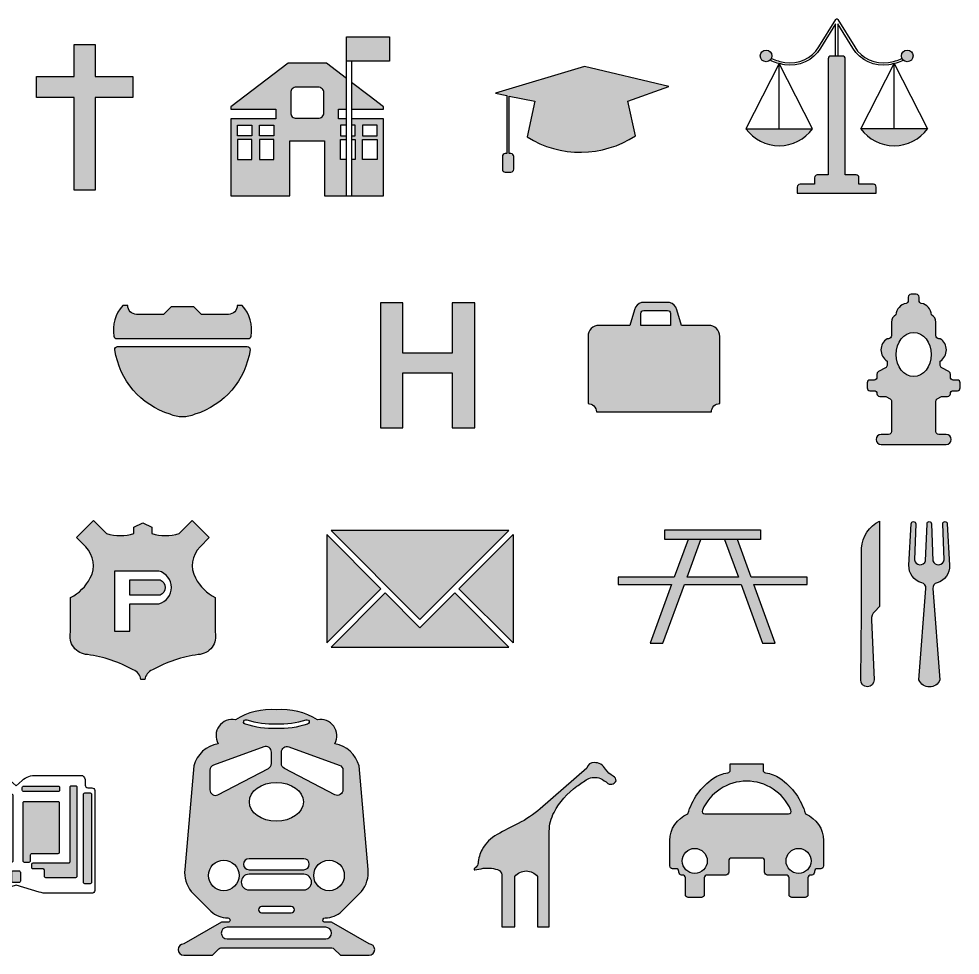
# Model space of a CAD drawing. Header units: inches. Extents: x -19 to 298, y -81 to 95.
# Drawn here: x 128.9 to 297.7, y -81 to 86.9 of the extents above; entities that cross this region are included whole.
import ezdxf

# ---------------------------------------------------------------- set-up
doc = ezdxf.new("R2010")
doc.units = ezdxf.units.IN
doc.header["$MEASUREMENT"] = 0

# ---------------------------------------------------------------- blocks, each defined once
blk = doc.blocks.new('City Hall')
at = {"linetype": 'ByBlock'}
h = blk.add_hatch(color=256, dxfattribs=at)
h.paths.add_polyline_path([(14.77, 16.64), (7.06, 16.64), (7.06, 12.27), (7.92, 12.27), (14.77, 12.27)])
h.paths.add_polyline_path([(3.43, 11.88), (-3.43, 11.88), (-13.69, 4.06), (-13.69, 3.66), (-5.61, 3.66), (-5.61, 1.94), (-13.69, 1.94), (-13.69, -11.88), (-3.12, -11.88), (-3.12, -2), (0, -2), (3.12, -2), (3.12, -11.88), (7.06, -11.88), (7.06, -5.39), (5.97, -5.39), (5.97, -1.81), (7.06, -1.81), (7.06, -1.16), (5.97, -1.16), (5.97, 0.79), (7.06, 0.79), (7.06, 1.94), (5.61, 1.94), (5.61, 3.66), (7.06, 3.66), (7.06, 6.02), (7.06, 9.12)])
h.paths.add_polyline_path([(1.97, 7.6, -0.414214), (2.97, 6.6), (2.97, 3.01, -0.414214), (1.97, 2.01), (0, 2.01), (-1.97, 2.01, -0.414214), (-2.97, 3.01), (-2.97, 6.6, -0.414214), (-1.97, 7.6), (0, 7.6)], flags=16)
h.paths.add_polyline_path([(-5.97, 0.79), (-5.97, -1.16), (-8.58, -1.16), (-8.58, 0.79)], flags=17)
h.paths.add_polyline_path([(-5.97, -1.81), (-5.97, -5.39), (-8.58, -5.39), (-8.58, -1.81)], flags=17)
h.paths.add_polyline_path([(-9.92, 0.79), (-9.92, -1.16), (-12.53, -1.16), (-12.53, 0.79)], flags=17)
h.paths.add_polyline_path([(-9.92, -1.81), (-9.92, -5.39), (-12.53, -5.39), (-12.53, -1.81)], flags=17)
blk.add_hatch(color=256, dxfattribs=at).paths.add_polyline_path([(11.12, 6.02), (7.92, 8.46), (7.92, 3.66), (13.69, 3.66), (13.69, 4.06)])
h = blk.add_hatch(color=256, dxfattribs=at)
h.paths.add_polyline_path([(13.69, 1.94), (7.92, 1.94), (7.92, 0.79), (8.58, 0.79), (8.58, -1.16), (7.92, -1.16), (7.92, -1.81), (8.58, -1.81), (8.58, -5.39), (7.92, -5.39), (7.92, -11.88), (13.69, -11.88)])
h.paths.add_polyline_path([(9.92, -5.39), (9.92, -1.81), (12.53, -1.81), (12.53, -5.39)], flags=16)
h.paths.add_polyline_path([(9.92, -1.16), (9.92, 0.79), (12.53, 0.79), (12.53, -1.16)], flags=16)
at = {"color": 0, "linetype": 'ByBlock'}
for p, q in [((7.92, 12.27), (7.06, 12.27)), ((11.12, 6.02), (7.92, 8.46)), ((7.06, -11.88), (7.92, -11.88))]:
    blk.add_line(p, q, dxfattribs=at)
at = {"color": 0, "linetype": 'ByBlock', "lineweight": -2}
for points in [[(7.06, 9.12), (3.43, 11.88), (-3.43, 11.88), (-13.69, 4.06), (-13.69, 3.66), (-5.61, 3.66), (-5.61, 1.94), (-13.69, 1.94), (-13.69, -11.88), (-3.12, -11.88), (-3.12, -2), (0, -2), (3.12, -2), (3.12, -11.88), (7.06, -11.88), (7.06, 6.02), (7.06, 16.64), (14.77, 16.64), (14.77, 12.27), (7.92, 12.27), (7.92, -11.88), (13.69, -11.88), (13.69, 1.94), (7.92, 1.94)], [(7.92, 3.66), (13.69, 3.66), (13.69, 4.06), (11.12, 6.02)], [(7.06, 1.94), (5.61, 1.94), (5.61, 3.66), (7.06, 3.66)], [(7.06, 0.79), (5.97, 0.79), (5.97, -1.16), (7.06, -1.16)], [(7.92, -1.16), (8.58, -1.16), (8.58, 0.79), (7.92, 0.79)], [(7.06, -5.39), (5.97, -5.39), (5.97, -1.81), (7.06, -1.81)], [(7.92, -1.81), (8.58, -1.81), (8.58, -5.39), (7.92, -5.39)]]:
    blk.add_lwpolyline(points, dxfattribs=at)
blk.add_lwpolyline([(0, 7.6), (-1.97, 7.6, 0.414214), (-2.97, 6.6), (-2.97, 3.01, 0.414214), (-1.97, 2.01), (0, 2.01), (1.97, 2.01, 0.414214), (2.97, 3.01), (2.97, 6.6, 0.414214), (1.97, 7.6)], format="xyb", close=True, dxfattribs=at)
for points in [[(-9.92, -1.16), (-12.53, -1.16), (-12.53, 0.79), (-9.92, 0.79)], [(-8.58, -1.16), (-8.58, 0.79), (-5.97, 0.79), (-5.97, -1.16)], [(9.92, -1.16), (12.53, -1.16), (12.53, 0.79), (9.92, 0.79)], [(-9.92, -5.39), (-9.92, -1.81), (-12.53, -1.81), (-12.53, -5.39)], [(-8.58, -5.39), (-5.97, -5.39), (-5.97, -1.81), (-8.58, -1.81)], [(9.92, -5.39), (9.92, -1.81), (12.53, -1.81), (12.53, -5.39)]]:
    blk.add_lwpolyline(points, close=True, dxfattribs=at)
blk = doc.blocks.new('College')
blk.add_hatch(color=256).paths.add_polyline_path([(9.6, -4.76), (8.28, 1.44), (15.59, 4.09), (0.46, 7.64), (-15.5, 2.87), (-13.45, 2.46), (-13.45, -7.97), (-13.75, -7.97, 0.414214), (-14.25, -8.47), (-14.25, -10.78, 0.414214), (-13.75, -11.28), (-13.23, -11.28), (-12.71, -11.28, 0.414214), (-12.21, -10.78), (-12.21, -8.47, 0.414214), (-12.71, -7.97), (-13.01, -7.97), (-13.01, 2.37), (-8.43, 1.44), (-9.81, -4.96, 0.294573)])
at = {"color": 0, "linetype": 'ByBlock', "lineweight": -2}
blk.add_lwpolyline([(-9.81, -4.96, 0.294573), (9.6, -4.76), (8.28, 1.44), (15.59, 4.09), (0.46, 7.64), (-15.5, 2.87), (-13.45, 2.46), (-13.45, -7.97), (-13.75, -7.97, 0.414214), (-14.25, -8.47), (-14.25, -10.78, 0.414214), (-13.75, -11.28), (-13.23, -11.28), (-12.71, -11.28, 0.414214), (-12.21, -10.78), (-12.21, -8.47, 0.414214), (-12.71, -7.97), (-13.01, -7.97), (-13.01, 2.37), (-8.43, 1.44), (-9.81, -4.96)], format="xyb", dxfattribs=at)
blk = doc.blocks.new('Court House')
h = blk.add_hatch(color=256)
h.paths.add_polyline_path([(1.6, 11.2, 0.414214), (1.1, 11.7), (-0.98, 11.7, 0.414214), (-1.48, 11.2), (-1.48, -9.61), (-3.42, -9.61, 0.414214), (-3.92, -10.11), (-3.92, -11.29), (-6.52, -11.29, 0.414214), (-7.02, -11.79), (-7.02, -12.9), (7.14, -12.9), (7.14, -11.79, 0.414214), (6.64, -11.29), (4.04, -11.29), (4.04, -10.11, 0.414214), (3.54, -9.61), (1.6, -9.61)])
h.paths.add_polyline_path([(-4.27, -1.32), (-16.21, -1.32, 0.51318)])
h.paths.add_polyline_path([(16.33, -1.32), (4.39, -1.32, 0.51318)])
h.paths.add_polyline_path([(-11.55, 11.73, 1), (-13.64, 11.73, 1)])
h.paths.add_polyline_path([(13.76, 11.73, 1), (11.67, 11.73, 1)])
at = {"color": 0, "linetype": 'ByBlock', "lineweight": -2}
for points in [[(-0.14, 11.7), (-0.14, 17.48), (-2.82, 13.12, -0.302962), (-9.28, 10.15, -0.073358), (-11.89, 10.96)], [(-11.65, 11.29, 0.071283), (-9.22, 10.54, 0.302962), (-3.16, 13.33), (-0.11, 18.29, -0.558994), (0.23, 18.29), (3.28, 13.33, 0.302962), (9.34, 10.54, 0.071283), (11.76, 11.29)], [(12.01, 10.96, -0.073358), (9.4, 10.15, -0.302962), (2.94, 13.12), (0.26, 17.48), (0.26, 11.7)]]:
    blk.add_lwpolyline(points, format="xyb", dxfattribs=at)
for points in [[(-4.27, -1.32), (-10.24, 10.35), (-16.21, -1.32)], [(-10.24, -1.32), (-10.24, 10.35)], [(4.39, -1.32), (10.36, 10.35), (16.33, -1.32)], [(10.36, -1.32), (10.36, 10.35)], [(-16.21, -1.32), (-4.27, -1.32)], [(16.33, -1.32), (4.39, -1.32)]]:
    blk.add_lwpolyline(points, dxfattribs=at)
blk.add_lwpolyline([(1.6, -9.61), (1.6, 11.2, 0.414214), (1.1, 11.7), (-0.98, 11.7, 0.414214), (-1.48, 11.2), (-1.48, -9.61), (-3.42, -9.61, 0.414214), (-3.92, -10.11), (-3.92, -11.29), (-6.52, -11.29, 0.414214), (-7.02, -11.79), (-7.02, -12.9), (7.14, -12.9), (7.14, -11.79, 0.414214), (6.64, -11.29), (4.04, -11.29), (4.04, -10.11, 0.414214), (3.54, -9.61)], format="xyb", close=True, dxfattribs=at)
for centre in [(-12.6, 11.73), (12.71, 11.73)]:
    blk.add_circle(centre, 1.05, dxfattribs=at)
for centre in [(-10.24, 2.96), (10.36, 2.96)]:
    blk.add_arc(centre, 7.35, 215.6681, 324.3319, dxfattribs=at)
blk = doc.blocks.new('Highway')
h = blk.add_hatch(color=256)
h.paths.add_polyline_path([(11.25, 4.06, 0.36166), (11.75, 4.46, 0.235674), (10.15, 10), (9.28, 10, -0.414214), (7.69, 8.4), (2.83, 8.4), (1.5, 9.73), (-0.55, 9.73), (-2.6, 9.73), (-3.93, 8.4), (-8.79, 8.4, -0.414214), (-10.38, 10), (-11.25, 10, 0.235674), (-12.85, 4.46, 0.36166), (-12.35, 4.06), (-0.55, 4.06)])
h.paths.add_polyline_path([(-0.55, 2.61), (-12.18, 2.61, 0.456903), (-12.67, 2.04, 0.289977), (-2.78, -9.52, 0.086613), (-0.55, -10, 0.086613), (1.68, -9.52, 0.289977), (11.57, 2.04, 0.456903), (11.07, 2.61)])
at = {"color": 0, "linetype": 'ByBlock', "lineweight": -2}
for points in [[(-0.55, 9.73), (-2.6, 9.73), (-3.93, 8.4), (-8.79, 8.4, -0.414214), (-10.38, 10), (-11.25, 10, 0.235674), (-12.85, 4.46, 0.36166), (-12.35, 4.06), (-0.55, 4.06), (11.25, 4.06, 0.36166), (11.75, 4.46, 0.235674), (10.15, 10), (9.28, 10, -0.414214), (7.69, 8.4), (2.83, 8.4), (1.5, 9.73)], [(-0.55, -10, -0.086613), (-2.78, -9.52, -0.289977), (-12.67, 2.04, -0.456903), (-12.18, 2.61), (-0.55, 2.61), (11.07, 2.61, -0.456903), (11.57, 2.04, -0.289977), (1.68, -9.52, -0.086613)]]:
    blk.add_lwpolyline(points, format="xyb", close=True, dxfattribs=at)
blk = doc.blocks.new('Hospital')
blk.add_hatch(color=256).paths.add_polyline_path([(4.42, -1.34), (4.42, -11.2), (8.47, -11.2), (8.47, 11.2), (4.42, 11.2), (4.42, 2.16), (-4.42, 2.16), (-4.42, 11.2), (-8.47, 11.2), (-8.47, -11.2), (-4.42, -11.2), (-4.42, -1.34)])
at = {"color": 0, "linetype": 'ByBlock', "lineweight": -2}
blk.add_lwpolyline([(-4.42, -11.2), (-4.42, -1.34), (4.42, -1.34), (4.42, -11.2), (8.47, -11.2), (8.47, 11.2), (4.42, 11.2), (4.42, 2.16), (-4.42, 2.16), (-4.42, 11.2), (-8.47, 11.2), (-8.47, -11.2)], close=True, dxfattribs=at)
blk = doc.blocks.new('Hotel')
at = {"linetype": 'ByBlock'}
h = blk.add_hatch(color=256, dxfattribs=at)
h.paths.add_polyline_path([(10.81, 3.71, 0.414214), (8.81, 5.71), (6.92, 5.71), (3.97, 5.71), (3.12, 8.52, 0.249846), (1.83, 9.81), (-0.68, 9.81), (-3.19, 9.81, 0.249846), (-4.47, 8.52), (-5.33, 5.71), (-10.81, 5.71, 0.414214), (-12.81, 3.71), (-12.81, -8.32, -0.414214), (-11.31, -9.81), (6.92, -9.81), (8.89, -9.81), (9.31, -9.81, -0.414214), (10.81, -8.32)])
h.paths.add_polyline_path([(1.97, 5.71), (-3.33, 5.71), (-3.33, 7.87, -0.414214), (-2.83, 8.37), (1.47, 8.37, -0.414214), (1.97, 7.87)], flags=17)
at = {"color": 0, "linetype": 'ByBlock', "lineweight": -2}
for points in [[(10.81, -8.32), (10.81, 3.71, 0.414214), (8.81, 5.71), (6.92, 5.71), (3.97, 5.71), (3.12, 8.52, 0.249846), (1.83, 9.81), (-0.68, 9.81), (-3.19, 9.81, 0.249846), (-4.47, 8.52), (-5.33, 5.71), (-10.81, 5.71, 0.414214), (-12.81, 3.71), (-12.81, -8.32, -0.414214), (-11.31, -9.81), (6.92, -9.81), (8.89, -9.81), (9.31, -9.81, -0.414214)], [(1.97, 5.71), (-3.33, 5.71), (-3.33, 7.87, -0.414214), (-2.83, 8.37), (1.47, 8.37, -0.414214), (1.97, 7.87)]]:
    blk.add_lwpolyline(points, format="xyb", close=True, dxfattribs=at)
blk = doc.blocks.new('Hydrants')
h = blk.add_hatch(color=256)
h.paths.add_polyline_path([(3.99, -5.73, -0.270727), (4.24, -5.29), (4.99, -4.87), (6.09, -4.87, 0.414214), (6.59, -4.37), (6.59, -4.33, -0.414214), (7.09, -3.83), (7.84, -3.83, 0.414214), (8.34, -3.33), (8.34, -2.42, 0.414214), (7.84, -1.92), (7.09, -1.92, -0.414214), (6.59, -1.42), (6.59, -0.86, 0.278043), (6.33, -0.41), (5.04, 0.26, -0.278043), (4.78, 0.71), (4.78, 1.48, 0.539114), (4.78, 5.49), (4.5, 5.49, -0.414214), (4, 5.99), (4, 8.48, 0.289642), (3.18, 9.77, 0.345185), (1.37, 11.83, -0.36096), (0.97, 12.32), (0.97, 12.97, 0.414214), (0.47, 13.47), (0, 13.47), (-0.47, 13.47, 0.414214), (-0.97, 12.97), (-0.97, 12.32, -0.36096), (-1.37, 11.83, 0.345185), (-3.18, 9.77, 0.289642), (-4, 8.48), (-4, 5.99, -0.414214), (-4.5, 5.49), (-4.78, 5.49, 0.539114), (-4.78, 1.48), (-4.78, 0.71, -0.278043), (-5.04, 0.26), (-6.33, -0.41, 0.278043), (-6.59, -0.86), (-6.59, -1.42, -0.414214), (-7.09, -1.92), (-7.84, -1.92, 0.414214), (-8.34, -2.42), (-8.34, -3.33, 0.414214), (-7.84, -3.83), (-7.09, -3.83, -0.414214), (-6.59, -4.33), (-6.59, -4.37, 0.414214), (-6.09, -4.87), (-4.99, -4.87), (-4.24, -5.29, -0.270727), (-3.99, -5.73), (-3.99, -11.17, -0.414214), (-4.49, -11.67), (-5.84, -11.67, 1), (-5.84, -13.47), (0, -13.47), (5.84, -13.47, 1), (5.84, -11.67), (4.49, -11.67, -0.414214), (3.99, -11.17)])
edge = h.paths.add_edge_path(flags=16)
edge.add_ellipse((0, 2.66), major_axis=(0, -3.97), ratio=0.796322, start_angle=0, end_angle=360)
at = {"color": 0, "linetype": 'ByBlock', "lineweight": -2}
blk.add_lwpolyline([(0, 13.47), (-0.47, 13.47, 0.414214), (-0.97, 12.97), (-0.97, 12.32, -0.36096), (-1.37, 11.83, 0.345185), (-3.18, 9.77, 0.289642), (-4, 8.48), (-4, 5.99, -0.414214), (-4.5, 5.49), (-4.78, 5.49, 0.539114), (-4.78, 1.48), (-4.78, 0.71, -0.278043), (-5.04, 0.26), (-6.33, -0.41, 0.278043), (-6.59, -0.86), (-6.59, -1.42, -0.414214), (-7.09, -1.92), (-7.84, -1.92, 0.414214), (-8.34, -2.42), (-8.34, -3.33, 0.414214), (-7.84, -3.83), (-7.09, -3.83, -0.414214), (-6.59, -4.33), (-6.59, -4.37, 0.414214), (-6.09, -4.87), (-4.99, -4.87), (-4.24, -5.29, -0.270727), (-3.99, -5.73), (-3.99, -11.17, -0.414214), (-4.49, -11.67), (-5.84, -11.67, 1), (-5.84, -13.47), (0, -13.47), (5.84, -13.47, 1), (5.84, -11.67), (4.49, -11.67, -0.414214), (3.99, -11.17), (3.99, -5.73, -0.270727), (4.24, -5.29), (4.99, -4.87), (6.09, -4.87, 0.414214), (6.59, -4.37), (6.59, -4.33, -0.414214), (7.09, -3.83), (7.84, -3.83, 0.414214), (8.34, -3.33), (8.34, -2.42, 0.414214), (7.84, -1.92), (7.09, -1.92, -0.414214), (6.59, -1.42), (6.59, -0.86, 0.278043), (6.33, -0.41), (5.04, 0.26, -0.278043), (4.78, 0.71), (4.78, 1.48, 0.539114), (4.78, 5.49), (4.5, 5.49, -0.414214), (4, 5.99), (4, 8.48, 0.289642), (3.18, 9.77, 0.345185), (1.37, 11.83, -0.36096), (0.97, 12.32), (0.97, 12.97, 0.414214), (0.47, 13.47)], format="xyb", close=True, dxfattribs=at)
blk.add_ellipse((0, 2.66), major_axis=(0, -3.97), ratio=0.796322, dxfattribs=at)
blk = doc.blocks.new('Police Station')
h = blk.add_hatch(color=256)
h.paths.add_polyline_path([(9.94, -9.59, 0.474811), (12.95, -5.55), (12.95, 0.62, -0.148205), (9.42, 4.15, -0.330426), (10.25, 9.71), (11.91, 11.38), (8.84, 14.45), (6.5, 12.1, -0.136859), (1.59, 12.1), (1.59, 13.25), (0, 14.06), (-1.59, 13.25), (-1.59, 12.1, -0.136859), (-6.5, 12.1), (-8.84, 14.45), (-11.91, 11.38), (-10.25, 9.71, -0.330426), (-9.42, 4.15, -0.148205), (-12.95, 0.62), (-12.95, -5.55, 0.474811), (-9.94, -9.59, -0.095701), (-1.71, -12.35, -0.269939), (-0.34, -14.06), (0, -14.06), (0.34, -14.06, -0.269939), (1.71, -12.35, -0.095701)])
h.paths.add_polyline_path([(2.87, -0.51), (-2.34, -0.51), (-2.34, -5.4), (-5.11, -5.4), (-5.11, 5.4), (2.87, 5.4, -0.758238)], flags=16)
h.paths.add_polyline_path([(3.1, 1.09), (-2.34, 1.09), (-2.34, 3.79), (3.1, 3.79, -0.679372)], flags=0)
at = {"color": 0, "linetype": 'ByBlock', "lineweight": -2}
for points in [[(0, -14.06), (-0.34, -14.06, 0.269939), (-1.71, -12.35, 0.095701), (-9.94, -9.59, -0.474811), (-12.95, -5.55), (-12.95, 0.62, 0.148205), (-9.42, 4.15, 0.330426), (-10.25, 9.71), (-11.91, 11.38), (-8.84, 14.45), (-6.5, 12.1, 0.136859), (-1.59, 12.1), (-1.59, 13.25), (0, 14.06), (1.59, 13.25), (1.59, 12.1, 0.136859), (6.5, 12.1), (8.84, 14.45), (11.91, 11.38), (10.25, 9.71, 0.330426), (9.42, 4.15, 0.148205), (12.95, 0.62), (12.95, -5.55, -0.474811), (9.94, -9.59, 0.095701), (1.71, -12.35, 0.269939), (0.34, -14.06)], [(2.87, 5.4), (-5.11, 5.4), (-5.11, -5.4), (-2.34, -5.4), (-2.34, -0.51), (2.87, -0.51, 0.758238)], [(3.1, 1.09), (-2.34, 1.09), (-2.34, 3.79), (3.1, 3.79, -0.679372)]]:
    blk.add_lwpolyline(points, format="xyb", close=True, dxfattribs=at)
blk = doc.blocks.new('Post Office')
h = blk.add_hatch(color=256)
h.paths.add_polyline_path([(-16.59, 11.95), (-0.64, -4), (15.31, 11.95)])
h.paths.add_polyline_path([(-17.35, -8.21), (-7.64, 1.49), (-17.35, 11.19)])
h.paths.add_polyline_path([(15.31, -8.96), (5.61, 0.74), (-0.64, -5.51), (-6.89, 0.74), (-16.59, -8.96)])
h.paths.add_polyline_path([(16.07, 11.19), (6.36, 1.49), (16.07, -8.21)])
at = {"color": 0, "linetype": 'ByBlock', "lineweight": -2}
for points in [[(15.31, 11.95), (-16.59, 11.95), (-0.64, -4)], [(-17.35, 11.19), (-17.35, -8.21), (-7.64, 1.49)], [(16.07, -8.21), (6.36, 1.49), (16.07, 11.19)], [(-16.59, -8.96), (15.31, -8.96), (5.61, 0.74), (-0.64, -5.51), (-6.89, 0.74)]]:
    blk.add_lwpolyline(points, close=True, dxfattribs=at)
blk = doc.blocks.new('Rest Area')
at = {"linetype": 'ByBlock'}
h = blk.add_hatch(color=256, dxfattribs=at)
h.paths.add_polyline_path([(8.56, 9.54), (0, 9.54), (-8.56, 9.54), (-8.56, 7.79), (0, 7.79), (8.56, 7.79)])
h.paths.add_polyline_path([(-2.13, 7.79), (-4.42, 7.79), (-6.89, 1.02), (-16.93, 1.02), (-16.93, -0.29), (-7.37, -0.29), (-11.21, -10.82), (-8.92, -10.82), (-5.08, -0.29), (5.08, -0.29), (8.92, -10.82), (11.21, -10.82), (7.37, -0.29), (16.93, -0.29), (16.93, 1.02), (6.89, 1.02), (4.42, 7.79), (2.13, 7.79), (4.6, 1.02), (-4.6, 1.02)])
at = {"color": 0, "linetype": 'ByBlock', "lineweight": -2}
for points in [[(0, 7.79), (-8.56, 7.79), (-8.56, 9.54), (0, 9.54), (8.56, 9.54), (8.56, 7.79)], [(4.6, 1.02), (-4.6, 1.02), (-2.13, 7.79), (-4.42, 7.79), (-6.89, 1.02), (-16.93, 1.02), (-16.93, -0.29), (-7.37, -0.29), (-11.21, -10.82), (-8.92, -10.82), (-5.08, -0.29), (5.08, -0.29), (8.92, -10.82), (11.21, -10.82), (7.37, -0.29), (16.93, -0.29), (16.93, 1.02), (6.89, 1.02), (4.42, 7.79), (2.13, 7.79)]]:
    blk.add_lwpolyline(points, close=True, dxfattribs=at)
blk = doc.blocks.new('Train Stations')
h = blk.add_hatch(color=256)
h.paths.add_polyline_path([(14.82, 6.43, 0.289893), (10.47, 10.43, 0.636812), (7.35, 14.72, 0.160981), (0, 16.5, 0.160981), (-7.35, 14.72, 0.636812), (-10.47, 10.43, 0.289893), (-14.82, 6.43), (-16.45, -12.15, 0.191241), (-15.28, -16.07), (-11.74, -19.6, 0.204466), (-8.73, -20.8, -1.093358), (-8.77, -21.6), (-9.87, -21.6), (-16.62, -25.48, 1), (-16.62, -27.5), (-11.47, -27.5), (-10.31, -26.34, -0.198912), (-9.96, -26.2), (0, -26.2), (9.96, -26.2, -0.198912), (10.31, -26.34), (11.47, -27.5), (16.62, -27.5, 1), (16.62, -25.48), (9.87, -21.6), (8.77, -21.6, -1.093358), (8.73, -20.8, 0.204466), (11.74, -19.6), (15.28, -16.07, 0.191241), (16.45, -12.15)])
h.paths.add_polyline_path([(12.18, -13.2, -1), (6.71, -13.2, -1)], flags=16)
h.paths.add_polyline_path([(10.48, 1.28), (1.44, 5.98, -0.279586), (0.9, 6.87), (0.9, 8.91, -0.519417), (2.24, 9.86), (11.28, 6.6, -0.316295), (11.94, 5.66), (11.94, 2.16, -0.563005)], flags=16)
h.paths.add_polyline_path([(4.91, -12.17), (0, -12.17), (-4.91, -12.17, -1), (-4.91, -10.2), (0, -10.2), (4.91, -10.2, -1)], flags=16)
edge = h.paths.add_edge_path(flags=16)
edge.add_ellipse((0, 0), major_axis=(-4.85, 0), ratio=0.719901, start_angle=0, end_angle=360)
h.paths.add_polyline_path([(4.91, -15.79), (0, -15.79), (-4.91, -15.79, -1), (-4.91, -12.99), (0, -12.99), (4.91, -12.99, -1)], flags=16)
h.paths.add_polyline_path([(2.65, -19.91), (0, -19.91), (-2.65, -19.91, -1), (-2.65, -18.78), (0, -18.78), (2.65, -18.78, -1)], flags=16)
h.paths.add_polyline_path([(-1.44, 5.98), (-10.48, 1.28, -0.563005), (-11.94, 2.16), (-11.94, 5.66, -0.316295), (-11.28, 6.6), (-2.24, 9.86, -0.519417), (-0.9, 8.91), (-0.9, 6.87, -0.279586)], flags=16)
h.paths.add_polyline_path([(8.84, -24.58), (0, -24.58), (-8.84, -24.58, -1), (-8.84, -22.49), (0, -22.49), (8.84, -22.49, -1)], flags=16)
h.paths.add_polyline_path([(-6.71, -13.2, -1), (-12.18, -13.2, -1)], flags=16)
h.paths.add_polyline_path([(0, 13.18, -0.094015), (-5.59, 13.93, -1.045123), (-5.32, 14.7, 0.09544), (0, 14, 0.09544), (5.32, 14.7, -1.045123), (5.59, 13.93, -0.094015)], flags=16)
at = {"color": 0, "linetype": 'ByBlock', "lineweight": -2}
for points in [[(0, 16.5, 0.160981), (-7.35, 14.72, 0.636812), (-10.47, 10.43, 0.289893), (-14.82, 6.43), (-16.45, -12.15, 0.191241), (-15.28, -16.07), (-11.74, -19.6, 0.205004), (-8.72, -20.8, -1.081805), (-8.77, -21.6), (-9.87, -21.6), (-16.62, -25.48, 1), (-16.62, -27.5), (-11.47, -27.5), (-10.31, -26.34, -0.198912), (-9.96, -26.2), (0, -26.2), (9.96, -26.2, -0.198912), (10.31, -26.34), (11.47, -27.5), (16.62, -27.5, 1), (16.62, -25.48), (9.87, -21.6), (8.77, -21.6, -1.081805), (8.72, -20.8, 0.205004), (11.74, -19.6), (15.28, -16.07, 0.191241), (16.45, -12.15), (14.82, 6.43, 0.289893), (10.47, 10.43, 0.636812), (7.35, 14.72, 0.160981)], [(0, 13.18, -0.094015), (-5.59, 13.93, -1.045123), (-5.32, 14.7, 0.09544), (0, 14, 0.09544), (5.32, 14.7, -1.045123), (5.59, 13.93, -0.094015)], [(-2.24, 9.86), (-11.28, 6.6, 0.316295), (-11.94, 5.66), (-11.94, 2.16, 0.563005), (-10.48, 1.28), (-1.44, 5.98, 0.279586), (-0.9, 6.87), (-0.9, 8.91, 0.519417)], [(2.24, 9.86), (11.28, 6.6, -0.316295), (11.94, 5.66), (11.94, 2.16, -0.563005), (10.48, 1.28), (1.44, 5.98, -0.279586), (0.9, 6.87), (0.9, 8.91, -0.519417)], [(0, -10.2), (-4.91, -10.2, 1), (-4.91, -12.17), (0, -12.17), (4.91, -12.17, 1), (4.91, -10.2)], [(0, -12.99), (-4.91, -12.99, 1), (-4.91, -15.79), (0, -15.79), (4.91, -15.79, 1), (4.91, -12.99)], [(0, -18.78), (-2.65, -18.78, 1), (-2.65, -19.91), (0, -19.91), (2.65, -19.91, 1), (2.65, -18.78)], [(0, -22.49), (-8.84, -22.49, 1), (-8.84, -24.58), (0, -24.58), (8.84, -24.58, 1), (8.84, -22.49)]]:
    blk.add_lwpolyline(points, format="xyb", close=True, dxfattribs=at)
for centre in [(-9.44, -13.2), (9.44, -13.2)]:
    blk.add_circle(centre, 2.74, dxfattribs=at)
blk.add_ellipse((0, 0), major_axis=(-4.85, 0), ratio=0.719901, dxfattribs=at)
blk = doc.blocks.new('church')
blk.add_hatch(color=256).paths.add_polyline_path([(-1.87, -1.87), (-1.87, -18.5), (1.87, -18.5), (1.87, -1.87), (8.63, -1.87), (8.63, 1.87), (1.87, 1.87), (1.87, 7.65), (-1.87, 7.65), (-1.87, 1.87), (-8.63, 1.87), (-8.63, -1.87)])
at = {"color": 0, "linetype": 'ByBlock', "lineweight": -2}
blk.add_lwpolyline([(1.87, -18.5), (-1.87, -18.5), (-1.87, -1.87), (-8.63, -1.87), (-8.63, 1.87), (-1.87, 1.87), (-1.87, 7.65), (1.87, 7.65), (1.87, 7.65), (1.87, 1.87), (8.63, 1.87), (8.63, -1.87), (1.87, -1.87), (1.87, -18.5)], close=True, dxfattribs=at)
blk = doc.blocks.new('restaurant')
h = blk.add_hatch(color=256)
h.paths.add_polyline_path([(2.59, 7.78), (2.82, 14.24, 0.947042), (2.02, 14.28), (1.61, 6.8, 0.357869), (3.9, 3.67, -0.364121), (4.65, 2.62), (3.4, -13.76, 0.661104), (7.17, -13.76), (5.92, 2.64, -0.359615), (6.65, 3.68, 0.35338), (8.9, 6.8), (8.49, 14.28, 0.947042), (7.68, 14.24), (7.92, 7.78, -0.770445), (5.9, 7.59), (5.65, 14.27, 0.928455), (4.86, 14.27), (4.61, 7.59, -0.770445)])
h.paths.add_polyline_path([(-3.67, 14.74, 0.269197), (-6.87, 9.87), (-6.87, -1.81), (-7.04, -13.76, 1), (-4.63, -13.76), (-5.11, -2.97, -0.210529), (-4.53, -1.46), (-3.67, -0.6)])
at = {"color": 0, "linetype": 'ByBlock', "lineweight": -2}
for points in [[(-7.04, -13.76), (-6.87, -1.81), (-6.87, 9.87, -0.269197), (-3.67, 14.74), (-3.67, -0.6), (-4.53, -1.46, 0.210529), (-5.11, -2.97), (-4.63, -13.76, -1)], [(5.9, 7.59, 0.770445), (7.92, 7.78), (7.68, 14.24, -1), (8.49, 14.24), (8.9, 6.8, -0.35338), (6.65, 3.68, 0.359615), (5.92, 2.64), (7.17, -13.76, -0.661104), (3.4, -13.76), (4.65, 2.62, 0.364121), (3.9, 3.67, -0.357869), (1.61, 6.8), (2.01, 14.24, -1), (2.82, 14.24), (2.59, 7.78, 0.770445), (4.61, 7.59), (4.85, 14.24, -1), (5.65, 14.24)]]:
    blk.add_lwpolyline(points, format="xyb", close=True, dxfattribs=at)
blk = doc.blocks.new('zoo')
blk.add_hatch(color=256).paths.add_polyline_path([(-5.1, 1.78, 0.144978), (-7.81, -0.93, 0.104057), (-8.54, -3.38, -0.184665), (-8.88, -4.08, -0.0294), (-9.22, -4.37, 0.765215), (-9.14, -4.56, 0.034169), (-7.61, -4.29, -0.129908), (-4.71, -4.66, -0.236716), (-4.25, -5.79), (-4.25, -14.8), (-1.95, -14.8), (-1.95, -5.75, -0.478049), (2.14, -5.75), (2.14, -14.8), (4.24, -14.8), (4.24, 2.37, -0.124246), (5.09, 5.73, -0.111586), (9.18, 10.42, -0.01846), (11.08, 11.71, -0.218496), (13.39, 11.83, -0.060335), (14.76, 10.94, 0.291083), (15.72, 10.88, 0.170617), (16.22, 11.39, 0.270724), (15.72, 12.23, -0.13961), (14.34, 13.49, 0.130703), (13.45, 14.38, 0.128801), (12.3, 14.67, 0.365204), (10.95, 13.69), (2.61, 6.39, -0.064062), (-1.35, 3.74, 0.008568)])
at = {"color": 0, "linetype": 'ByBlock', "lineweight": -2}
blk.add_lwpolyline([(10.95, 13.69), (2.61, 6.39, -0.064062), (-1.35, 3.74, 0.008568), (-5.1, 1.78, 0.144978), (-7.81, -0.93, 0.104057), (-8.54, -3.38, -0.184665), (-8.88, -4.08, -0.0294), (-9.22, -4.37, 0.765215), (-9.14, -4.56, 0.034169), (-7.61, -4.29, -0.129908), (-4.71, -4.66, -0.236716), (-4.25, -5.79), (-4.25, -14.8), (-1.95, -14.8), (-1.95, -5.75, -0.478049), (2.14, -5.75), (2.14, -14.8), (4.24, -14.8), (4.24, 2.37, -0.124246), (5.09, 5.73, -0.111586), (9.18, 10.42, -0.01846), (11.08, 11.71, -0.218496), (13.39, 11.83, -0.060335), (14.76, 10.94, 0.291083), (15.72, 10.88, 0.170617), (16.22, 11.39, 0.270724), (15.72, 12.23, -0.13961), (14.34, 13.49, 0.130703), (13.45, 14.38, 0.128801), (12.3, 14.67, 0.365204), (10.95, 13.69, 1.481592)], format="xyb", dxfattribs=at)
blk = doc.blocks.new('library')
h = blk.add_hatch(color=256)
h.paths.add_polyline_path([(-8.54, -2.96, 0.414214), (-8.29, -3.21), (-2.41, -3.21, -0.414214), (-2.16, -3.46), (-2.16, -4.5, 0.414214), (-1.91, -4.75), (-0.77, -4.75, 0.414214), (-0.52, -4.5), (-0.52, 7.12, 0.414214), (-0.77, 7.37), (-1.91, 7.37, 0.414214), (-2.16, 7.12), (-2.16, 6.44, -0.414214), (-2.41, 6.19), (-6.9, 6.19, -0.414214), (-7.15, 6.44), (-7.15, 7.63, -0.414214), (-6.9, 7.88), (-2.16, 7.88, 0.414214), (-1.91, 8.13), (-1.91, 8.61, 0.414214), (-2.16, 8.86), (-8.29, 8.86, 0.414214), (-8.54, 8.61)])
h.paths.add_polyline_path([(1.18, -4.5, 0.414214), (1.43, -4.75), (2.36, -4.75, 0.414214), (2.61, -4.5), (2.61, -3.46, -0.414214), (2.86, -3.21), (7.54, -3.21, 0.414214), (7.79, -2.96), (7.79, 5.8, 0.414214), (7.54, 6.05), (1.43, 6.05, 0.414214), (1.18, 5.8)])
h.paths.add_polyline_path([(7.54, 7.88, 0.414214), (7.79, 8.13), (7.79, 8.61, 0.414214), (7.54, 8.86), (1.36, 8.86, 0.414214), (1.11, 8.61), (1.11, 8.13, 0.414214), (1.36, 7.88)])
h.paths.add_polyline_path([(10.97, 8.61, 0.414214), (10.72, 8.86), (9.87, 8.86, 0.414214), (9.62, 8.61), (9.62, -4.72, -0.414214), (9.37, -4.97), (3, -4.97, 0.414214), (2.75, -5.22), (2.75, -5.68, 0.414214), (3, -5.93), (4.77, -5.93, -0.414214), (5.02, -6.18), (5.02, -7.26, 0.414214), (5.27, -7.51), (10.72, -7.51, 0.414214), (10.97, -7.26)])
h.paths.add_polyline_path([(13.53, 7.39, 0.414214), (13.28, 7.64), (12.31, 7.64, 0.414214), (12.06, 7.39), (12.06, -8.4, 0.414214), (12.31, -8.65), (13.28, -8.65, 0.414214), (13.53, -8.4)])
h.paths.add_polyline_path([(0.76, -6.58, 0.414214), (0.51, -6.33), (-0.51, -6.33, 0.414214), (-0.76, -6.58), (-0.76, -8.19, 0.414214), (-0.51, -8.44), (0.51, -8.44, 0.414214), (0.76, -8.19)])
h.paths.add_polyline_path([(-5.09, -7.63, 0.414214), (-4.84, -7.38), (-4.84, -6.18, -0.414214), (-4.59, -5.93), (-3.85, -5.93, 0.414214), (-3.6, -5.68), (-3.6, -5, 0.414214), (-3.85, -4.75), (-9.78, -4.75, -0.414214), (-10.03, -4.5), (-10.03, 8.61, 0.414214), (-10.28, 8.86), (-11.37, 8.86, 0.414214), (-11.62, 8.61), (-11.62, -5.68, 0.414214), (-11.37, -5.93), (-9.35, -5.93, -0.414214), (-9.1, -6.18), (-9.1, -7.38, 0.414214), (-8.85, -7.63)])
h.paths.add_polyline_path([(-12.85, -9.07, 0.414214), (-12.6, -9.32), (-11.62, -9.32, 0.414214), (-11.37, -9.07), (-11.37, -7.12, 0.414214), (-11.62, -6.87), (-12.6, -6.87, 0.414214), (-12.85, -7.12)])
at = {"color": 0, "linetype": 'ByBlock', "lineweight": 30}
blk.add_lwpolyline([(-4.09, -10.15, -0.072759), (-5.52, -10.36), (-13.59, -10.36, -0.414214), (-14.09, -9.86), (-14.09, 8.06, -0.414214), (-13.59, 8.56), (-12.88, 8.56, 0.414214), (-12.38, 9.06), (-12.38, 10.26, -0.414214), (-11.88, 10.76), (-3.64, 10.76, -0.199562), (-1.05, 9.87), (0, 8.93), (1.08, 9.88, -0.201494), (3.65, 10.76), (11.88, 10.76, -0.261972), (12.38, 9.76), (12.38, 9.06, 0.414214), (12.88, 8.56), (13.59, 8.56, -0.414214), (14.09, 8.06), (14.09, -9.86, -0.414214), (13.59, -10.36), (5.56, -10.36, -0.072027), (4.14, -10.16), (0, -8.93), (-4.09, -10.15)], format="xyb", dxfattribs=at)
at = {"color": 0, "linetype": 'ByBlock', "lineweight": -2}
for points in [[(-11.62, 8.61), (-11.62, -5.68, 0.414214), (-11.37, -5.93), (-9.35, -5.93, -0.414214), (-9.1, -6.18), (-9.1, -7.38, 0.414214), (-8.85, -7.63), (-5.09, -7.63, 0.414214), (-4.84, -7.38), (-4.84, -6.18, -0.414214), (-4.59, -5.93), (-3.85, -5.93, 0.414214), (-3.6, -5.68), (-3.6, -5, 0.414214), (-3.85, -4.75), (-9.78, -4.75, -0.414214), (-10.03, -4.5), (-10.03, 8.61, 0.414214), (-10.28, 8.86), (-11.37, 8.86, 0.414214)], [(-8.54, 8.61), (-8.54, -2.96, 0.414214), (-8.29, -3.21), (-2.41, -3.21, -0.414214), (-2.16, -3.46), (-2.16, -4.5, 0.414214), (-1.91, -4.75), (-0.77, -4.75, 0.414214), (-0.52, -4.5), (-0.52, 7.12, 0.414214), (-0.77, 7.37), (-1.91, 7.37, 0.414214), (-2.16, 7.12), (-2.16, 6.44, -0.414214), (-2.41, 6.19), (-6.9, 6.19, -0.414214), (-7.15, 6.44), (-7.15, 7.63, -0.414214), (-6.9, 7.88), (-2.16, 7.88, 0.414214), (-1.91, 8.13), (-1.91, 8.61, 0.414214), (-2.16, 8.86), (-8.29, 8.86, 0.414214)], [(1.36, 8.86), (7.54, 8.86, -0.414214), (7.79, 8.61), (7.79, 8.13, -0.414214), (7.54, 7.88), (1.36, 7.88, -0.414214), (1.11, 8.13), (1.11, 8.61, -0.414214)], [(9.62, 8.61), (9.62, -4.72, -0.414214), (9.37, -4.97), (3, -4.97, 0.414214), (2.75, -5.22), (2.75, -5.68, 0.414214), (3, -5.93), (4.77, -5.93, -0.414214), (5.02, -6.18), (5.02, -7.26, 0.414214), (5.27, -7.51), (10.72, -7.51, 0.414214), (10.97, -7.26), (10.97, 8.61, 0.414214), (10.72, 8.86), (9.87, 8.86, 0.414214)], [(12.31, 7.64), (13.28, 7.64, -0.414214), (13.53, 7.39), (13.53, -8.4, -0.414214), (13.28, -8.65), (12.31, -8.65, -0.414214), (12.06, -8.4), (12.06, 7.39, -0.414214)], [(1.18, 5.8), (1.18, -4.5, 0.414214), (1.43, -4.75), (2.36, -4.75, 0.414214), (2.61, -4.5), (2.61, -3.46, -0.414214), (2.86, -3.21), (7.54, -3.21, 0.414214), (7.79, -2.96), (7.79, 5.8, 0.414214), (7.54, 6.05), (1.43, 6.05, 0.414214)], [(-0.51, -6.33), (0.51, -6.33, -0.414214), (0.76, -6.58), (0.76, -8.19, -0.414214), (0.51, -8.44), (-0.51, -8.44, -0.414214), (-0.76, -8.19), (-0.76, -6.58, -0.414214)], [(-12.6, -6.87), (-11.62, -6.87, -0.414214), (-11.37, -7.12), (-11.37, -9.07, -0.414214), (-11.62, -9.32), (-12.6, -9.32, -0.414214), (-12.85, -9.07), (-12.85, -7.12, -0.414214)]]:
    blk.add_lwpolyline(points, format="xyb", close=True, dxfattribs=at)
blk = doc.blocks.new('Taxi Stand')
h = blk.add_hatch(color=256)
h.paths.add_polyline_path([(2.72, -5, -0.414214), (3.22, -5.5), (3.22, -7.55, 0.414214), (3.72, -8.05), (7.1, -8.05, -0.414214), (7.6, -8.55), (7.6, -11.57, 0.414214), (8.1, -12.07), (10.49, -12.07, 0.414214), (10.99, -11.57), (10.99, -8.55, -0.414214), (11.49, -8.05), (11.66, -8.05, 0.414214), (12.16, -7.55), (12.16, -7.42, -0.414214), (12.66, -6.92), (13.28, -6.92, 0.414214), (13.78, -6.42), (13.78, -1.88, 0.306484), (10.55, 2.9, 0.172495), (5.96, 9.3, 0.120466), (3.38, 10.29, -0.377338), (2.94, 10.79), (2.94, 11.92), (0, 11.92), (-2.94, 11.92), (-2.94, 10.79, -0.377338), (-3.38, 10.29, 0.120466), (-5.96, 9.3, 0.172495), (-10.55, 2.9, 0.306484), (-13.78, -1.88), (-13.78, -6.42, 0.414214), (-13.28, -6.92), (-12.66, -6.92, -0.414214), (-12.16, -7.42), (-12.16, -7.55, 0.414214), (-11.66, -8.05), (-11.49, -8.05, -0.414214), (-10.99, -8.55), (-10.99, -11.57, 0.414214), (-10.49, -12.07), (-8.1, -12.07, 0.414214), (-7.6, -11.57), (-7.6, -8.55, -0.414214), (-7.1, -8.05), (-3.72, -8.05, 0.414214), (-3.22, -7.55), (-3.22, -5.5, -0.414214), (-2.72, -5), (0, -5)])
h.paths.add_polyline_path([(0, 2.9), (-7.49, 2.9, -0.54101), (-7.94, 3.6, -0.653692), (7.94, 3.6, -0.54101), (7.49, 2.9)], flags=16)
h.paths.add_polyline_path([(11.54, -5.51, -1), (7.05, -5.51, -1)], flags=16)
h.paths.add_polyline_path([(-7.05, -5.51, -1), (-11.54, -5.51, -1)], flags=16)
at = {"color": 0, "linetype": 'ByBlock', "lineweight": -2}
for points in [[(0, 11.92), (2.94, 11.92), (2.94, 10.79, 0.377338), (3.38, 10.29, -0.120466), (5.96, 9.3, -0.172495), (10.55, 2.9, -0.306484), (13.78, -1.88), (13.78, -6.42, -0.414214), (13.28, -6.92), (12.66, -6.92, 0.414214), (12.16, -7.42), (12.16, -7.55, -0.414214), (11.66, -8.05), (11.49, -8.05, 0.414214), (10.99, -8.55), (10.99, -11.57, -0.414214), (10.49, -12.07), (8.1, -12.07, -0.414214), (7.6, -11.57), (7.6, -8.55, 0.414214), (7.1, -8.05), (3.72, -8.05, -0.414214), (3.22, -7.55), (3.22, -5.5, 0.414214), (2.72, -5), (0, -5), (-2.72, -5, 0.414214), (-3.22, -5.5), (-3.22, -7.55, -0.414214), (-3.72, -8.05), (-7.1, -8.05, 0.414214), (-7.6, -8.55), (-7.6, -11.57, -0.414214), (-8.1, -12.07), (-10.49, -12.07, -0.414214), (-10.99, -11.57), (-10.99, -8.55, 0.414214), (-11.49, -8.05), (-11.66, -8.05, -0.414214), (-12.16, -7.55), (-12.16, -7.42, 0.414214), (-12.66, -6.92), (-13.28, -6.92, -0.414214), (-13.78, -6.42), (-13.78, -1.88, -0.306484), (-10.55, 2.9, -0.172495), (-5.96, 9.3, -0.120466), (-3.38, 10.29, 0.377338), (-2.94, 10.79), (-2.94, 11.92)], [(-7.94, 3.6, 0.54101), (-7.49, 2.9), (0, 2.9), (7.49, 2.9, 0.54101), (7.94, 3.6, 0.653692)]]:
    blk.add_lwpolyline(points, format="xyb", close=True, dxfattribs=at)
for centre in [(-9.3, -5.51), (9.3, -5.51)]:
    blk.add_circle(centre, 2.24, dxfattribs=at)

msp = doc.modelspace()

# ---------------------------------------------------------------- block references
for name, p in [('Court House', (275.53, 68.53)), ('City Hall', (180.64, 67.06)), ('church', (140.71, 74.67)), ('College', (229.88, 70.7)), ('Hydrants', (289.39, 24.05)), ('Highway', (158.82, 25.51)), ('Hospital', (202.22, 24.78)), ('Hotel', (243.8, 26.23)), ('Police Station', (151.16, -17.52)), ('restaurant', (286.93, -17.9)), ('Post Office', (201.49, -16.79)), ('Rest Area', (253.35, -14.25)), ('Train Stations', (175.11, -53.52)), ('zoo', (219.81, -61.15)), ('Taxi Stand', (259.44, -58.6)), ('library', (128.43, -59.56))]:
    msp.add_blockref(name, p)

doc.saveas('drawing.dxf')
